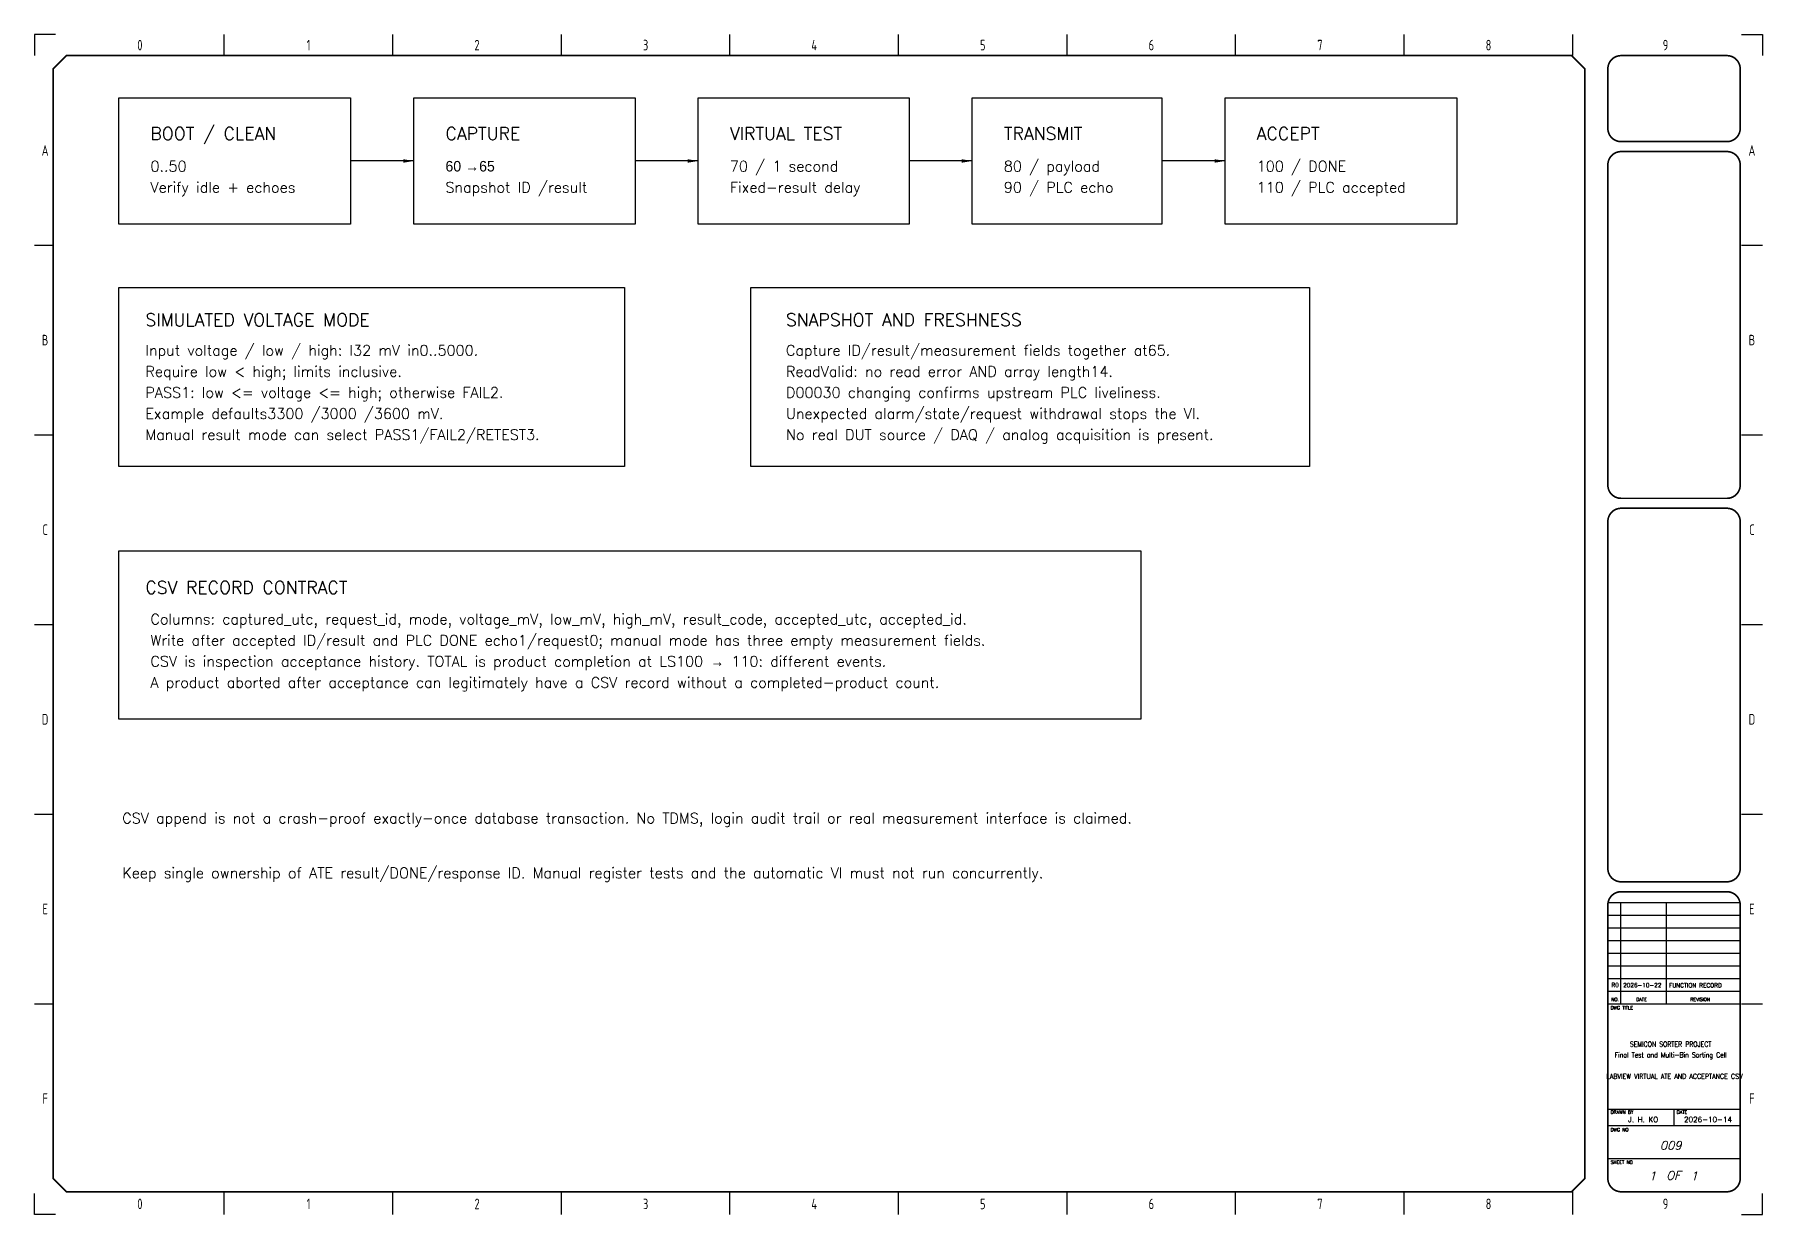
# Model space of a CAD drawing. Extents: x 5 to 415, y 5 to 285.
import ezdxf
from ezdxf.enums import TextEntityAlignment as Align

# ---------------------------------------------------------------- set-up
doc = ezdxf.new("R2010")
doc.units = 0
doc.header["$LTSCALE"] = 10
for name, color, linetype in [('SYMS', 7, 'Continuous'), ('TEXT', 7, 'Continuous'), ('TITLE', 7, 'Continuous'), ('Title blocks', 7, 'Continuous')]:
    doc.layers.add(name, color=color, linetype=linetype)
doc.styles.add('ISO8', font='ISO8.shx', dxfattribs={"width": 0.8})
doc.styles.add('ITALIC', font='ITALIC')
doc.styles.add('ROMANS', font='romans')
doc.dimstyles.get("Standard").update_dxf_attribs({"dimtxt": 0.18, "dimasz": 0.18, "dimexe": 0.18, "dimexo": 0.0625, "dimgap": 0.09, "dimtad": 0, "dimtih": 1, "dimtoh": 1, "dimdec": 4, "dimzin": 0, "dimdsep": 46, "dimtxsty": 'Standard', "dimcen": 0.09, "dimadec": 0, "dimazin": 0, "dimtfac": 1, "dimtdec": 4, "dimtofl": 0, "dimtmove": 0, "dimatfit": 3, "dimfxl": 1, "dimtolj": 1, "dimtzin": 0, "dimarcsym": 0})

# ---------------------------------------------------------------- blocks, each defined once
blk = doc.blocks.new('Title_blocks_A3')
at = {"layer": 'TITLE'}
for p, q in [((372.89, 276.86), (372.89, 259.33)), ((378.33, 79), (409.73, 79)), ((381.28, 79), (381.28, 55)), ((392.12, 79), (392.12, 55)), ((378.33, 76), (409.73, 76)), ((378.32, 73), (409.73, 73)), ((378.32, 70), (409.73, 70)), ((378.32, 67), (409.73, 67)), ((378.32, 64), (409.73, 64)), ((378.32, 61), (409.72, 61)), ((378.32, 58), (409.72, 58)), ((378.32, 55), (409.72, 55)), ((372.89, 13.53), (372.89, 37.81)), ((378.32, 30.02), (409.72, 30.02)), ((394.02, 26.1), (394.02, 30.02)), ((378.32, 26.1), (409.72, 26.1)), ((378.32, 18.24), (409.72, 18.24))]:
    blk.add_line(p, q, dxfattribs=at)
at = {"layer": 'TITLE', "const_width": 0.392}
blk.add_lwpolyline([(372.89, 13.53), (372.89, 276.86), (369.75, 280), (12.53, 280), (9.39, 276.86), (9.39, 13.53), (12.53, 10.39), (369.75, 10.39)], close=True, dxfattribs=at)
for points in [[(381.46, 280, 0.414214), (378.32, 276.86, 0.414214)], [(409.72, 276.86, 0.414214), (406.58, 280, 0.414214)], [(378.32, 262.73, 0.414214), (381.46, 259.59, 0.414214)], [(406.58, 259.59, 0.414214), (409.72, 262.73, 0.414214)], [(381.46, 257.23, 0.414214), (378.32, 254.09, 0.414214)], [(409.72, 254.09, 0.414214), (406.58, 257.23, 0.414214)], [(378.32, 178.08, 0.414214), (381.46, 174.94, 0.414214)], [(406.58, 174.94, 0.414214), (409.72, 178.08, 0.414214)], [(381.46, 172.58, 0.414214), (378.32, 169.44, 0.414214)], [(409.72, 169.44, 0.414214), (406.58, 172.58, 0.414214)], [(378.32, 87.08, 0.414214), (381.46, 83.94, 0.414214)], [(406.58, 83.94, 0.414214), (409.72, 87.08, 0.414214)], [(381.46, 81.58, 0.414214), (378.32, 78.44, 0.414214)], [(409.72, 78.44, 0.414214), (406.58, 81.58, 0.414214)], [(378.32, 13.53, 0.414214), (381.46, 10.39, 0.414214)], [(406.58, 10.39, 0.414214), (409.72, 13.53, 0.414214)]]:
    blk.add_lwpolyline(points, format="xyb", dxfattribs=at)
for points in [[(406.58, 280), (381.46, 280)], [(378.32, 276.86), (378.32, 262.73)], [(409.72, 276.86), (409.72, 262.73)], [(406.58, 259.59), (381.46, 259.59)], [(378.32, 254.09), (378.32, 178.08)], [(406.58, 257.23), (381.46, 257.23)], [(409.72, 254.09), (409.72, 178.08)], [(381.46, 174.94), (406.58, 174.94)], [(381.46, 172.58), (406.58, 172.58)], [(381.46, 83.94), (406.58, 83.94)], [(378.32, 78.44), (378.32, 13.53)], [(381.46, 81.58), (406.58, 81.58)], [(409.72, 78.44), (409.72, 13.53)], [(381.46, 10.39), (406.58, 10.39)]]:
    blk.add_lwpolyline(points, dxfattribs=at)
at = {"layer": 'TITLE', "color": 7, "const_width": 0.392}
for points in [[(378.32, 169.44), (378.32, 87.08)], [(409.72, 169.44), (409.72, 87.08)]]:
    blk.add_lwpolyline(points, dxfattribs=at)
at = {"layer": 'Title blocks', "color": 7}
for p, q in [((50, 280), (50, 285)), ((90, 280), (90, 285)), ((130, 280), (130, 285)), ((170, 280), (170, 285)), ((250, 280), (250, 285)), ((290, 280), (290, 285)), ((330, 280), (330, 285)), ((370, 280), (370, 285)), ((5, 235), (9.39, 235)), ((410, 235), (415, 235)), ((5, 190), (9.39, 190)), ((410, 190), (415, 190)), ((5, 100), (9.39, 100)), ((410, 100), (415, 100)), ((5, 55), (9.39, 55)), ((410, 55), (415, 55)), ((50, 5), (50, 10.39)), ((90, 5), (90, 10.39)), ((130, 5), (130, 10.39)), ((170, 5), (170, 10.39)), ((250, 5), (250, 10.39)), ((290, 5), (290, 10.39)), ((330, 5), (330, 10.39)), ((370, 5), (370, 10.64))]:
    blk.add_line(p, q, dxfattribs=at)
at = {"layer": 'Title blocks', "color": 2}
for p, q in [((210, 280), (210, 285)), ((5, 145), (9.39, 145)), ((410, 145), (415, 145)), ((210, 5), (210, 10.39))]:
    blk.add_line(p, q, dxfattribs=at)
at = {"layer": 'Title blocks'}
for points in [[(10, 285), (5, 285), (5, 280)], [(410, 285), (415, 285), (415, 280)], [(10, 5), (5, 5), (5, 10)], [(410, 5), (415, 5), (415, 10)]]:
    blk.add_lwpolyline(points, dxfattribs=at)
at = {"layer": 'TITLE', "color": 1, "style": 'ROMANS'}
for s, p in [('DWG TITLE', (378.97, 53.64)), ('DRAWN BY', (378.97, 28.91)), ('DATE', (394.67, 28.91)), ('DWG NO', (378.97, 24.72)), ('SHEET NO', (378.97, 17))]:
    blk.add_text(s, height=0.785, dxfattribs=at).set_placement(p)
at = {"layer": 'TITLE', "color": 1}
for s, height, style, p in [('NO.', 0.785, 'ROMANS', (380.02, 56.04)), ('DATE', 0.785, 'ROMANS', (386.32, 56.04)), ('REVISION', 0.785, 'ROMANS', (400.23, 56.04)), ('OF', 2, 'ITALIC', (393.89, 14.25))]:
    blk.add_text(s, height=height, dxfattribs=dict(at, style=style)).set_placement(p, align=Align.MIDDLE)
at = {"layer": 'TITLE', "color": 1, "style": 'ROMANS', "width": 0.8}
for tag, p in [('TITLE#1', (393.23, 44.81)), ('TITLE#2', (393.23, 42.27)), ('TITLE#3', (393.23, 39.73)), ('TITLE#4', (393.23, 37.18))]:
    blk.add_attdef(tag, text='', height=1.2, dxfattribs=at).set_placement(p, align=Align.CENTER)
at = {"layer": 'TITLE', "color": 1}
for tag, p, height, style in [('DRAWNBY', (383.14, 26.88), 1.25, 'ROMANS'), ('DATE', (396.4, 26.88), 1.25, 'ROMANS'), ('SHTS', (397.95, 13.15), 2, 'ITALIC')]:
    blk.add_attdef(tag, p, '', height=height, dxfattribs=dict(at, style=style))
at = {"layer": 'TITLE', "color": 1, "style": 'ITALIC'}
blk.add_attdef('DWG#', text='', height=2, dxfattribs=at).set_placement((393.23, 20.38), align=Align.CENTER)
blk.add_attdef('SH#', text='', height=2, dxfattribs=at).set_placement((389.77, 13.15), align=Align.RIGHT)
at = {"layer": 'TITLE', "color": 7, "flags": 9}
blk.add_attdef('WD_TB', (381.46, 10.39), '', height=1.57, dxfattribs=at)
at = {"layer": 'Title blocks', "style": 'ISO8', "width": 0.8}
for s, p in [('0', (30, 282.5)), ('1', (70, 282.5)), ('2', (110, 282.5)), ('3', (150, 282.5)), ('4', (190, 282.5)), ('5', (230, 282.5)), ('6', (270, 282.5)), ('7', (310, 282.5)), ('8', (350, 282.5)), ('9', (392, 282.5)), ('A', (7.5, 257.5)), ('A', (412.5, 257.5)), ('B', (7.5, 212.5)), ('B', (412.5, 212.5)), ('C', (7.5, 167.5)), ('C', (412.5, 167.5)), ('D', (7.5, 122.5)), ('D', (412.5, 122.5)), ('E', (7.5, 77.5)), ('E', (412.5, 77.5)), ('F', (7.5, 32.5)), ('F', (412.5, 32.5)), ('0', (30, 7.5)), ('1', (70, 7.5)), ('2', (110, 7.5)), ('3', (150, 7.5)), ('4', (190, 7.5)), ('5', (230, 7.5)), ('6', (270, 7.5)), ('7', (310, 7.5)), ('8', (350, 7.5)), ('9', (392, 7.5))]:
    blk.add_text(s, height=2.5, dxfattribs=at).set_placement(p, align=Align.MIDDLE)

msp = doc.modelspace()

# ---------------------------------------------------------------- linework, layer by layer
for points in [[(25, 270), (80, 270), (80, 240), (25, 240)], [(95, 270), (147.5, 270), (147.5, 240), (95, 240)], [(162.5, 270), (212.5, 270), (212.5, 240), (162.5, 240)], [(227.5, 270), (272.5, 270), (272.5, 240), (227.5, 240)], [(287.5, 270), (342.5, 270), (342.5, 240), (287.5, 240)], [(25, 225), (145, 225), (145, 182.5), (25, 182.5)], [(175, 225), (307.5, 225), (307.5, 182.5), (175, 182.5)], [(25, 162.5), (267.5, 162.5), (267.5, 122.5), (25, 122.5)]]:
    msp.add_lwpolyline(points, close=True)

# ---------------------------------------------------------------- block references
at = {"layer": 'SYMS'}
ref = msp.add_blockref('Title_blocks_A3', (0, 0), dxfattribs=at)
ref.add_attrib('TITLE#1', 'SEMICON SORTER PROJECT', dxfattribs={"layer": 'TITLE', "color": 1, "height": 1.2, "style": 'ROMANS', "width": 0.8}).set_placement((393.23, 44.81), align=Align.CENTER)
ref.add_attrib('DATE', '2026-10-14', (396.4, 26.88), dxfattribs={"layer": 'TITLE', "color": 1, "height": 1.25, "style": 'ROMANS'})
ref.add_attrib('DRAWNBY', 'J. H. KO', (383.14, 26.88), dxfattribs={"layer": 'TITLE', "color": 1, "height": 1.25, "style": 'ROMANS'})
ref.add_attrib('SH#', '1', dxfattribs={"layer": 'TITLE', "color": 1, "height": 2, "style": 'ITALIC'}).set_placement((389.77, 13.15), align=Align.RIGHT)
ref.add_attrib('TITLE#2', 'Final Test and Multi-Bin Sorting Cell', dxfattribs={"layer": 'TITLE', "color": 1, "height": 1.2, "style": 'ROMANS', "width": 0.8}).set_placement((393.23, 42.27), align=Align.CENTER)
ref.add_attrib('TITLE#4', 'LABVIEW VIRTUAL ATE AND ACCEPTANCE CSV', dxfattribs={"layer": 'TITLE', "color": 1, "height": 1.2, "style": 'ROMANS', "width": 0.74}).set_placement((394.14, 37.18), align=Align.CENTER)
ref.add_attrib('DWG#', '009', dxfattribs={"layer": 'TITLE', "color": 1, "height": 2, "style": 'ITALIC'}).set_placement((393.23, 20.38), align=Align.CENTER)
ref.add_attrib('SHTS', '1', (397.95, 13.15), dxfattribs={"layer": 'TITLE', "color": 1, "height": 2, "style": 'ITALIC'})

# ---------------------------------------------------------------- texts
at = {"attachment_point": 1}
for s, insert, char_height, width in [('60 →65', (102.5, 255), 2.5, 15.3917), ('{\\Fromans|c0;CSV is inspection acceptance history. TOTAL is product completion at LS100\\Fromans|c129; \\fGulim|b0|i0|c129|p50;→\\Fromans|c0; 110: different events.}', (32.5, 137.5), 2.5, 214.1026), ('{\\Fromans|c129;2026-10-22}', (381.95, 59.92), 1, 22.575), ('{\\Fromans|c0;FUNCTION RECORD}', (392.84, 59.86), 1, 22.575)]:
    msp.add_mtext(s, dxfattribs=dict(at, insert=insert, char_height=char_height, width=width))
at = {"insert": (379.16, 59.95), "char_height": 1, "attachment_point": 1}
msp.add_mtext_dynamic_manual_height_columns('{\\Fromans|c129;R0}', width=2.5, gutter_width=12.5, heights=[0], dxfattribs=at)
at = {"layer": 'TEXT', "style": 'ROMANS'}
for s, height, p in [('BOOT / CLEAN', 3, (32.5, 260)), ('CAPTURE', 3, (102.5, 260)), ('VIRTUAL TEST', 3, (170, 260)), ('TRANSMIT', 3, (235, 260)), ('ACCEPT', 3, (295, 260)), ('0..50', 2.5, (32.5, 252.5)), ('70 / 1 second', 2.5, (170, 252.5)), ('80 / payload', 2.5, (235, 252.5)), ('100 / DONE', 2.5, (295, 252.5)), ('Verify idle + echoes', 2.5, (32.5, 247.5)), ('Snapshot ID /result', 2.5, (102.5, 247.5)), ('Fixed-result delay', 2.5, (170, 247.5)), ('90 / PLC echo', 2.5, (235, 247.5)), ('110 / PLC accepted', 2.5, (295, 247.5)), ('SIMULATED VOLTAGE MODE', 3, (31.3, 215.8)), ('SNAPSHOT AND FRESHNESS', 3, (183.3, 215.8)), ('Input voltage / low / high: I32 mV in0..5000.', 2.5, (31.3, 208.8)), ('Capture ID/result/measurement fields together at65.', 2.5, (183.3, 208.8)), ('Require low < high; limits inclusive.', 2.5, (31.3, 203.8)), ('ReadValid: no read error AND array length14.', 2.5, (183.3, 203.8)), ('PASS1: low <= voltage <= high; otherwise FAIL2.', 2.5, (31.3, 198.8)), ('D00030 changing confirms upstream PLC liveliness.', 2.5, (183.3, 198.8)), ('Example defaults3300 /3000 /3600 mV.', 2.5, (31.3, 193.8)), ('Unexpected alarm/state/request withdrawal stops the VI.', 2.5, (183.3, 193.8)), ('Manual result mode can select PASS1/FAIL2/RETEST3.', 2.5, (31.3, 188.8)), ('No real DUT source / DAQ / analog acquisition is present.', 2.5, (183.3, 188.8)), ('CSV RECORD CONTRACT', 3, (31.3, 152.3)), ('Columns: captured_utc, request_id, mode, voltage_mV, low_mV, high_mV, result_code, accepted_utc, accepted_id.', 2.5, (32.5, 145)), ('Write after accepted ID/result and PLC DONE echo1/request0; manual mode has three empty measurement fields.', 2.5, (32.5, 140)), ('A product aborted after acceptance can legitimately have a CSV record without a completed-product count.', 2.5, (32.5, 130)), ('CSV append is not a crash-proof exactly-once database transaction. No TDMS, login audit trail or real measurement interface is claimed.', 2.5, (25.8, 97.8)), ('Keep single ownership of ATE result/DONE/response ID. Manual register tests and the automatic VI must not run concurrently.', 2.5, (25.8, 84.8))]:
    msp.add_text(s, height=height, dxfattribs=at).set_placement(p)

# ---------------------------------------------------------------- leaders
for points in [[(95, 255), (80, 255)], [(162.5, 255), (147.5, 255)], [(227.5, 255), (212.5, 255)], [(287.5, 255), (272.5, 255)]]:
    msp.add_leader(points, dimstyle='Standard', override={"dimtxt": 2.5, "dimasz": 2.5, "dimexe": 1.25, "dimexo": 0.625, "dimgap": 0.625, "dimtad": 1, "dimtih": 0, "dimtoh": 0, "dimdec": 2, "dimzin": 8, "dimdsep": 44, "dimcen": 2.5, "dimtdec": 2, "dimtofl": 1, "dimtolj": 0, "dimtzin": 8})

doc.saveas('drawing.dxf')
